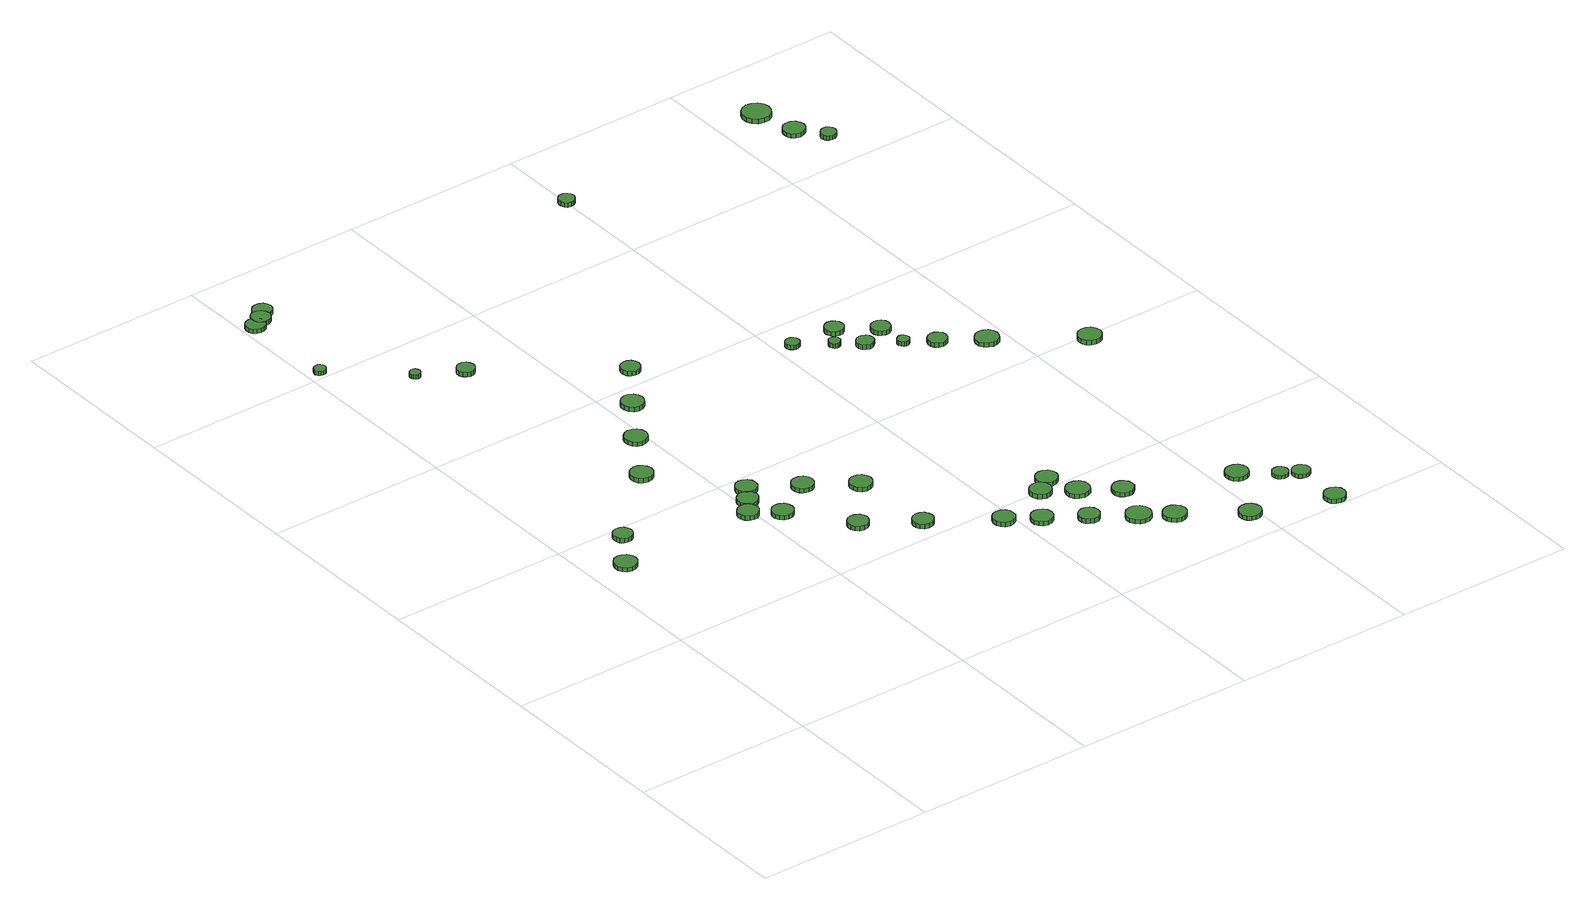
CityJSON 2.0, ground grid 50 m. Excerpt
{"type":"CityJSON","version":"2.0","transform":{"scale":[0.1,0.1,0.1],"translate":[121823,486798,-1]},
"CityObjects":{
"tree1":{"type":"SolitaryVegetationObject","attributes":{"function":"something"},"geometry":[{"type":"MultiSurface","lod":"1","boundaries":[[[0,1,2,3,4,5,6,7,8,9,10,11,12,13,14]],[[15,16,17,18,19,20,21,22,23,24,25,26,27,28,29]],[[0,29,28,1]],[[1,28,27,2]],[[2,27,26,3]],[[3,26,25,4]],[[4,25,24,5]],[[5,24,23,6]],[[6,23,22,7]],[[7,22,21,8]],[[8,21,20,9]],[[9,20,19,10]],[[10,19,18,11]],[[11,18,17,12]],[[12,17,16,13]],[[13,16,15,14]],[[14,15,29,0]]]}]},
"tree2":{"type":"SolitaryVegetationObject","attributes":{"function":"something"},"geometry":[{"type":"MultiSurface","lod":"1","boundaries":[[[30,31,32,33,34,35,36,37,38,39,40,41,42,43,44]],[[45,46,47,48,49,50,51,52,53,54,55,56,57,58,59]],[[30,59,58,31]],[[31,58,57,32]],[[32,57,56,33]],[[33,56,55,34]],[[34,55,54,35]],[[35,54,53,36]],[[36,53,52,37]],[[37,52,51,38]],[[38,51,50,39]],[[39,50,49,40]],[[40,49,48,41]],[[41,48,47,42]],[[42,47,46,43]],[[43,46,45,44]],[[44,45,59,30]]]}]},
"tree3":{"type":"SolitaryVegetationObject","attributes":{"function":"something"},"geometry":[{"type":"MultiSurface","lod":"1","boundaries":[[[60,61,62,63,64,65,66,67,68,69,70,71,72,73,74]],[[75,76,77,78,79,80,81,82,83,84,85,86,87,88,89]],[[60,89,88,61]],[[61,88,87,62]],[[62,87,86,63]],[[63,86,85,64]],[[64,85,84,65]],[[65,84,83,66]],[[66,83,82,67]],[[67,82,81,68]],[[68,81,80,69]],[[69,80,79,70]],[[70,79,78,71]],[[71,78,77,72]],[[72,77,76,73]],[[73,76,75,74]],[[74,75,89,60]]]}]},
"tree4":{"type":"SolitaryVegetationObject","attributes":{"function":"something"},"geometry":[{"type":"MultiSurface","lod":"1","boundaries":[[[90,91,92,93,94,95,96,97,98,99,100,101,102,103,104]],[[105,106,107,108,109,110,111,112,113,114,115,116,117,118,119]],[[90,119,118,91]],[[91,118,117,92]],[[92,117,116,93]],[[93,116,115,94]],[[94,115,114,95]],[[95,114,113,96]],[[96,113,112,97]],[[97,112,111,98]],[[98,111,110,99]],[[99,110,109,100]],[[100,109,108,101]],[[101,108,107,102]],[[102,107,106,103]],[[103,106,105,104]],[[104,105,119,90]]]}]},
"tree5":{"type":"SolitaryVegetationObject","attributes":{"function":"something"},"geometry":[{"type":"MultiSurface","lod":"1","boundaries":[[[120,121,122,123,124,125,126,127,128,129,130,131,132,133,134]],[[135,136,137,138,139,140,141,142,143,144,145,146,147,148,149]],[[120,149,148,121]],[[121,148,147,122]],[[122,147,146,123]],[[123,146,145,124]],[[124,145,144,125]],[[125,144,143,126]],[[126,143,142,127]],[[127,142,141,128]],[[128,141,140,129]],[[129,140,139,130]],[[130,139,138,131]],[[131,138,137,132]],[[132,137,136,133]],[[133,136,135,134]],[[134,135,149,120]]]}]},
"tree6":{"type":"SolitaryVegetationObject","attributes":{"function":"something"},"geometry":[{"type":"MultiSurface","lod":"1","boundaries":[[[150,151,152,153,154,155,156,157,158,159,160,161,162,163,164]],[[165,166,167,168,169,170,171,172,173,174,175,176,177,178,179]],[[150,179,178,151]],[[151,178,177,152]],[[152,177,176,153]],[[153,176,175,154]],[[154,175,174,155]],[[155,174,173,156]],[[156,173,172,157]],[[157,172,171,158]],[[158,171,170,159]],[[159,170,169,160]],[[160,169,168,161]],[[161,168,167,162]],[[162,167,166,163]],[[163,166,165,164]],[[164,165,179,150]]]}]},
"tree7":{"type":"SolitaryVegetationObject","attributes":{"function":"something"},"geometry":[{"type":"MultiSurface","lod":"1","boundaries":[[[180,181,182,183,184,185,186,187,188,189,190,191,192,193,194]],[[195,196,197,198,199,200,201,202,203,204,205,206,207,208,209]],[[180,209,208,181]],[[181,208,207,182]],[[182,207,206,183]],[[183,206,205,184]],[[184,205,204,185]],[[185,204,203,186]],[[186,203,202,187]],[[187,202,201,188]],[[188,201,200,189]],[[189,200,199,190]],[[190,199,198,191]],[[191,198,197,192]],[[192,197,196,193]],[[193,196,195,194]],[[194,195,209,180]]]}]},
"tree8":{"type":"SolitaryVegetationObject","attributes":{"function":"something"},"geometry":[{"type":"MultiSurface","lod":"1","boundaries":[[[210,211,212,213,214,215,216,217,218,219,220,221,222,223,224]],[[225,226,227,228,229,230,231,232,233,234,235,236,237,238,239]],[[210,239,238,211]],[[211,238,237,212]],[[212,237,236,213]],[[213,236,235,214]],[[214,235,234,215]],[[215,234,233,216]],[[216,233,232,217]],[[217,232,231,218]],[[218,231,230,219]],[[219,230,229,220]],[[220,229,228,221]],[[221,228,227,222]],[[222,227,226,223]],[[223,226,225,224]],[[224,225,239,210]]]}]},
"tree9":{"type":"SolitaryVegetationObject","attributes":{"function":"something"},"geometry":[{"type":"MultiSurface","lod":"1","boundaries":[[[240,241,242,243,244,245,246,247,248,249,250,251,252,253,254]],[[255,256,257,258,259,260,261,262,263,264,265,266,267,268,269]],[[240,269,268,241]],[[241,268,267,242]],[[242,267,266,243]],[[243,266,265,244]],[[244,265,264,245]],[[245,264,263,246]],[[246,263,262,247]],[[247,262,261,248]],[[248,261,260,249]],[[249,260,259,250]],[[250,259,258,251]],[[251,258,257,252]],[[252,257,256,253]],[[253,256,255,254]],[[254,255,269,240]]]}]},
"tree10":{"type":"SolitaryVegetationObject","attributes":{"function":"something"},"geometry":[{"type":"MultiSurface","lod":"1","boundaries":[[[270,271,272,273,274,275,276,277,278,279,280,281,282,283,284]],[[285,286,287,288,289,290,291,292,293,294,295,296,297,298,299]],[[270,299,298,271]],[[271,298,297,272]],[[272,297,296,273]],[[273,296,295,274]],[[274,295,294,275]],[[275,294,293,276]],[[276,293,292,277]],[[277,292,291,278]],[[278,291,290,279]],[[279,290,289,280]],[[280,289,288,281]],[[281,288,287,282]],[[282,287,286,283]],[[283,286,285,284]],[[284,285,299,270]]]}]},
"tree11":{"type":"SolitaryVegetationObject","attributes":{"function":"something"},"geometry":[{"type":"MultiSurface","lod":"1","boundaries":[[[300,301,302,303,304,305,306,307,308,309,310,311,312,313,314]],[[315,316,317,318,319,320,321,322,323,324,325,326,327,328,329]],[[300,329,328,301]],[[301,328,327,302]],[[302,327,326,303]],[[303,326,325,304]],[[304,325,324,305]],[[305,324,323,306]],[[306,323,322,307]],[[307,322,321,308]],[[308,321,320,309]],[[309,320,319,310]],[[310,319,318,311]],[[311,318,317,312]],[[312,317,316,313]],[[313,316,315,314]],[[314,315,329,300]]]}]},
"tree12":{"type":"SolitaryVegetationObject","attributes":{"function":"something"},"geometry":[{"type":"MultiSurface","lod":"1","boundaries":[[[330,331,332,333,334,335,336,337,338,339,340,341,342,343,344]],[[345,346,347,348,349,350,351,352,353,354,355,356,357,358,359]],[[330,359,358,331]],[[331,358,357,332]],[[332,357,356,333]],[[333,356,355,334]],[[334,355,354,335]],[[335,354,353,336]],[[336,353,352,337]],[[337,352,351,338]],[[338,351,350,339]],[[339,350,349,340]],[[340,349,348,341]],[[341,348,347,342]],[[342,347,346,343]],[[343,346,345,344]],[[344,345,359,330]]]}]},
"tree13":{"type":"SolitaryVegetationObject","attributes":{"function":"something"},"geometry":[{"type":"MultiSurface","lod":"1","boundaries":[[[360,361,362,363,364,365,366,367,368,369,370,371,372,373,374]],[[375,376,377,378,379,380,381,382,383,384,385,386,387,388,389]],[[360,389,388,361]],[[361,388,387,362]],[[362,387,386,363]],[[363,386,385,364]],[[364,385,384,365]],[[365,384,383,366]],[[366,383,382,367]],[[367,382,381,368]],[[368,381,380,369]],[[369,380,379,370]],[[370,379,378,371]],[[371,378,377,372]],[[372,377,376,373]],[[373,376,375,374]],[[374,375,389,360]]]}]},
"tree14":{"type":"SolitaryVegetationObject","attributes":{"function":"something"},"geometry":[{"type":"MultiSurface","lod":"1","boundaries":[[[390,391,392,393,394,395,396,397,398,399,400,401,402,403,404]],[[405,406,407,408,409,410,411,412,413,414,415,416,417,418,419]],[[390,419,418,391]],[[391,418,417,392]],[[392,417,416,393]],[[393,416,415,394]],[[394,415,414,395]],[[395,414,413,396]],[[396,413,412,397]],[[397,412,411,398]],[[398,411,410,399]],[[399,410,409,400]],[[400,409,408,401]],[[401,408,407,402]],[[402,407,406,403]],[[403,406,405,404]],[[404,405,419,390]]]}]},
"tree15":{"type":"SolitaryVegetationObject","attributes":{"function":"something"},"geometry":[{"type":"MultiSurface","lod":"1","boundaries":[[[420,421,422,423,424,425,426,427,428,429,430,431,432,433,434]],[[435,436,437,438,439,440,441,442,443,444,445,446,447,448,449]],[[420,449,448,421]],[[421,448,447,422]],[[422,447,446,423]],[[423,446,445,424]],[[424,445,444,425]],[[425,444,443,426]],[[426,443,442,427]],[[427,442,441,428]],[[428,441,440,429]],[[429,440,439,430]],[[430,439,438,431]],[[431,438,437,432]],[[432,437,436,433]],[[433,436,435,434]],[[434,435,449,420]]]}]},
"tree16":{"type":"SolitaryVegetationObject","attributes":{"function":"something"},"geometry":[{"type":"MultiSurface","lod":"1","boundaries":[[[450,451,452,453,454,455,456,457,458,459,460,461,462,463,464]],[[465,466,467,468,469,470,471,472,473,474,475,476,477,478,479]],[[450,479,478,451]],[[451,478,477,452]],[[452,477,476,453]],[[453,476,475,454]],[[454,475,474,455]],[[455,474,473,456]],[[456,473,472,457]],[[457,472,471,458]],[[458,471,470,459]],[[459,470,469,460]],[[460,469,468,461]],[[461,468,467,462]],[[462,467,466,463]],[[463,466,465,464]],[[464,465,479,450]]]}]},
"tree17":{"type":"SolitaryVegetationObject","attributes":{"function":"something"},"geometry":[{"type":"MultiSurface","lod":"1","boundaries":[[[480,481,482,483,484,485,486,487,488,489,490,491,492,493,494]],[[495,496,497,498,499,500,501,502,503,504,505,506,507,508,509]],[[480,509,508,481]],[[481,508,507,482]],[[482,507,506,483]],[[483,506,505,484]],[[484,505,504,485]],[[485,504,503,486]],[[486,503,502,487]],[[487,502,501,488]],[[488,501,500,489]],[[489,500,499,490]],[[490,499,498,491]],[[491,498,497,492]],[[492,497,496,493]],[[493,496,495,494]],[[494,495,509,480]]]}]},
"tree18":{"type":"SolitaryVegetationObject","attributes":{"function":"something"},"geometry":[{"type":"MultiSurface","lod":"1","boundaries":[[[510,511,512,513,514,515,516,517,518,519,520,521,522,523,524]],[[525,526,527,528,529,530,531,532,533,534,535,536,537,538,539]],[[510,539,538,511]],[[511,538,537,512]],[[512,537,536,513]],[[513,536,535,514]],[[514,535,534,515]],[[515,534,533,516]],[[516,533,532,517]],[[517,532,531,518]],[[518,531,530,519]],[[519,530,529,520]],[[520,529,528,521]],[[521,528,527,522]],[[522,527,526,523]],[[523,526,525,524]],[[524,525,539,510]]]}]},
"tree19":{"type":"SolitaryVegetationObject","attributes":{"function":"something"},"geometry":[{"type":"MultiSurface","lod":"1","boundaries":[[[540,541,542,543,544,545,546,547,548,549,550,551,552,553,554]],[[555,556,557,558,559,560,561,562,563,564,565,566,567,568,569]],[[540,569,568,541]],[[541,568,567,542]],[[542,567,566,543]],[[543,566,565,544]],[[544,565,564,545]],[[545,564,563,546]],[[546,563,562,547]],[[547,562,561,548]],[[548,561,560,549]],[[549,560,559,550]],[[550,559,558,551]],[[551,558,557,552]],[[552,557,556,553]],[[553,556,555,554]],[[554,555,569,540]]]}]},
"tree20":{"type":"SolitaryVegetationObject","attributes":{"function":"something"},"geometry":[{"type":"MultiSurface","lod":"1","boundaries":[[[570,571,572,573,574,575,576,577,578,579,580,581,582,583,584]],[[585,586,587,588,589,590,591,592,593,594,595,596,597,598,599]],[[570,599,598,571]],[[571,598,597,572]],[[572,597,596,573]],[[573,596,595,574]],[[574,595,594,575]],[[575,594,593,576]],[[576,593,592,577]],[[577,592,591,578]],[[578,591,590,579]],[[579,590,589,580]],[[580,589,588,581]],[[581,588,587,582]],[[582,587,586,583]],[[583,586,585,584]],[[584,585,599,570]]]}]},
"tree21":{"type":"SolitaryVegetationObject","attributes":{"function":"something"},"geometry":[{"type":"MultiSurface","lod":"1","boundaries":[[[600,601,602,603,604,605,606,607,608,609,610,611,612,613,614]],[[615,616,617,618,619,620,621,622,623,624,625,626,627,628,629]],[[600,629,628,601]],[[601,628,627,602]],[[602,627,626,603]],[[603,626,625,604]],[[604,625,624,605]],[[605,624,623,606]],[[606,623,622,607]],[[607,622,621,608]],[[608,621,620,609]],[[609,620,619,610]],[[610,619,618,611]],[[611,618,617,612]],[[612,617,616,613]],[[613,616,615,614]],[[614,615,629,600]]]}]},
"tree22":{"type":"SolitaryVegetationObject","attributes":{"function":"something"},"geometry":[{"type":"MultiSurface","lod":"1","boundaries":[[[630,631,632,633,634,635,636,637,638,639,640,641,642,643,644]],[[645,646,647,648,649,650,651,652,653,654,655,656,657,658,659]],[[630,659,658,631]],[[631,658,657,632]],[[632,657,656,633]],[[633,656,655,634]],[[634,655,654,635]],[[635,654,653,636]],[[636,653,652,637]],[[637,652,651,638]],[[638,651,650,639]],[[639,650,649,640]],[[640,649,648,641]],[[641,648,647,642]],[[642,647,646,643]],[[643,646,645,644]],[[644,645,659,630]]]}]},
"tree23":{"type":"SolitaryVegetationObject","attributes":{"function":"something"},"geometry":[{"type":"MultiSurface","lod":"1","boundaries":[[[660,661,662,663,664,665,666,667,668,669,670,671,672,673,674]],[[675,676,677,678,679,680,681,682,683,684,685,686,687,688,689]],[[660,689,688,661]],[[661,688,687,662]],[[662,687,686,663]],[[663,686,685,664]],[[664,685,684,665]],[[665,684,683,666]],[[666,683,682,667]],[[667,682,681,668]],[[668,681,680,669]],[[669,680,679,670]],[[670,679,678,671]],[[671,678,677,672]],[[672,677,676,673]],[[673,676,675,674]],[[674,675,689,660]]]}]},
"tree24":{"type":"SolitaryVegetationObject","attributes":{"function":"something"},"geometry":[{"type":"MultiSurface","lod":"1","boundaries":[[[690,691,692,693,694,695,696,697,698,699,700,701,702,703,704]],[[705,706,707,708,709,710,711,712,713,714,715,716,717,718,719]],[[690,719,718,691]],[[691,718,717,692]],[[692,717,716,693]],[[693,716,715,694]],[[694,715,714,695]],[[695,714,713,696]],[[696,713,712,697]],[[697,712,711,698]],[[698,711,710,699]],[[699,710,709,700]],[[700,709,708,701]],[[701,708,707,702]],[[702,707,706,703]],[[703,706,705,704]],[[704,705,719,690]]]}]},
"tree25":{"type":"SolitaryVegetationObject","attributes":{"function":"something"},"geometry":[{"type":"MultiSurface","lod":"1","boundaries":[[[720,721,722,723,724,725,726,727,728,729,730,731,732,733,734]],[[735,736,737,738,739,740,741,742,743,744,745,746,747,748,749]],[[720,749,748,721]],[[721,748,747,722]],[[722,747,746,723]],[[723,746,745,724]],[[724,745,744,725]],[[725,744,743,726]],[[726,743,742,727]],[[727,742,741,728]],[[728,741,740,729]],[[729,740,739,730]],[[730,739,738,731]],[[731,738,737,732]],[[732,737,736,733]],[[733,736,735,734]],[[734,735,749,720]]]}]},
"tree26":{"type":"SolitaryVegetationObject","attributes":{"function":"something"},"geometry":[{"type":"MultiSurface","lod":"1","boundaries":[[[750,751,752,753,754,755,756,757,758,759,760,761,762,763,764]],[[765,766,767,768,769,770,771,772,773,774,775,776,777,778,779]],[[750,779,778,751]],[[751,778,777,752]],[[752,777,776,753]],[[753,776,775,754]],[[754,775,774,755]],[[755,774,773,756]],[[756,773,772,757]],[[757,772,771,758]],[[758,771,770,759]],[[759,770,769,760]],[[760,769,768,761]],[[761,768,767,762]],[[762,767,766,763]],[[763,766,765,764]],[[764,765,779,750]]]}]},
"tree27":{"type":"SolitaryVegetationObject","attributes":{"function":"something"},"geometry":[{"type":"MultiSurface","lod":"1","boundaries":[[[780,781,782,783,784,785,786,787,788,789,790,791,792,793,794]],[[795,796,797,798,799,800,801,802,803,804,805,806,807,808,809]],[[780,809,808,781]],[[781,808,807,782]],[[782,807,806,783]],[[783,806,805,784]],[[784,805,804,785]],[[785,804,803,786]],[[786,803,802,787]],[[787,802,801,788]],[[788,801,800,789]],[[789,800,799,790]],[[790,799,798,791]],[[791,798,797,792]],[[792,797,796,793]],[[793,796,795,794]],[[794,795,809,780]]]}]},
"tree28":{"type":"SolitaryVegetationObject","attributes":{"function":"something"},"geometry":[{"type":"MultiSurface","lod":"1","boundaries":[[[810,811,812,813,814,815,816,817,818,819,820,821,822,823,824]],[[825,826,827,828,829,830,831,832,833,834,835,836,837,838,839]],[[810,839,838,811]],[[811,838,837,812]],[[812,837,836,813]],[[813,836,835,814]],[[814,835,834,815]],[[815,834,833,816]],[[816,833,832,817]],[[817,832,831,818]],[[818,831,830,819]],[[819,830,829,820]],[[820,829,828,821]],[[821,828,827,822]],[[822,827,826,823]],[[823,826,825,824]],[[824,825,839,810]]]}]},
"tree29":{"type":"SolitaryVegetationObject","attributes":{"function":"something"},"geometry":[{"type":"MultiSurface","lod":"1","boundaries":[[[840,841,842,843,844,845,846,847,848,849,850,851,852,853,854]],[[855,856,857,858,859,860,861,862,863,864,865,866,867,868,869]],[[840,869,868,841]],[[841,868,867,842]],[[842,867,866,843]],[[843,866,865,844]],[[844,865,864,845]],[[845,864,863,846]],[[846,863,862,847]],[[847,862,861,848]],[[848,861,860,849]],[[849,860,859,850]],[[850,859,858,851]],[[851,858,857,852]],[[852,857,856,853]],[[853,856,855,854]],[[854,855,869,840]]]}]},
"tree30":{"type":"SolitaryVegetationObject","attributes":{"function":"something"},"geometry":[{"type":"MultiSurface","lod":"1","boundaries":[[[870,871,872,873,874,875,876,877,878,879,880,881,882,883,884]],[[885,886,887,888,889,890,891,892,893,894,895,896,897,898,899]],[[870,899,898,871]],[[871,898,897,872]],[[872,897,896,873]],[[873,896,895,874]],[[874,895,894,875]],[[875,894,893,876]],[[876,893,892,877]],[[877,892,891,878]],[[878,891,890,879]],[[879,890,889,880]],[[880,889,888,881]],[[881,888,887,882]],[[882,887,886,883]],[[883,886,885,884]],[[884,885,899,870]]]}]},
"tree31":{"type":"SolitaryVegetationObject","attributes":{"function":"something"},"geometry":[{"type":"MultiSurface","lod":"1","boundaries":[[[900,901,902,903,904,905,906,907,908,909,910,911,912,913,914]],[[915,916,917,918,919,920,921,922,923,924,925,926,927,928,929]],[[900,929,928,901]],[[901,928,927,902]],[[902,927,926,903]],[[903,926,925,904]],[[904,925,924,905]],[[905,924,923,906]],[[906,923,922,907]],[[907,922,921,908]],[[908,921,920,909]],[[909,920,919,910]],[[910,919,918,911]],[[911,918,917,912]],[[912,917,916,913]],[[913,916,915,914]],[[914,915,929,900]]]}]},
"tree32":{"type":"SolitaryVegetationObject","attributes":{"function":"something"},"geometry":[{"type":"MultiSurface","lod":"1","boundaries":[[[930,931,932,933,934,935,936,937,938,939,940,941,942,943,944]],[[945,946,947,948,949,950,951,952,953,954,955,956,957,958,959]],[[930,959,958,931]],[[931,958,957,932]],[[932,957,956,933]],[[933,956,955,934]],[[934,955,954,935]],[[935,954,953,936]],[[936,953,952,937]],[[937,952,951,938]],[[938,951,950,939]],[[939,950,949,940]],[[940,949,948,941]],[[941,948,947,942]],[[942,947,946,943]],[[943,946,945,944]],[[944,945,959,930]]]}]},
"tree33":{"type":"SolitaryVegetationObject","attributes":{"function":"something"},"geometry":[{"type":"MultiSurface","lod":"1","boundaries":[[[960,961,962,963,964,965,966,967,968,969,970,971,972,973,974]],[[975,976,977,978,979,980,981,982,983,984,985,986,987,988,989]],[[960,989,988,961]],[[961,988,987,962]],[[962,987,986,963]],[[963,986,985,964]],[[964,985,984,965]],[[965,984,983,966]],[[966,983,982,967]],[[967,982,981,968]],[[968,981,980,969]],[[969,980,979,970]],[[970,979,978,971]],[[971,978,977,972]],[[972,977,976,973]],[[973,976,975,974]],[[974,975,989,960]]]}]},
"tree34":{"type":"SolitaryVegetationObject","attributes":{"function":"something"},"geometry":[{"type":"MultiSurface","lod":"1","boundaries":[[[990,991,992,993,994,995,996,997,998,999,1000,1001,1002,1003,1004]],[[1005,1006,1007,1008,1009,1010,1011,1012,1013,1014,1015,1016,1017,1018,1019]],[[990,1019,1018,991]],[[991,1018,1017,992]],[[992,1017,1016,993]],[[993,1016,1015,994]],[[994,1015,1014,995]],[[995,1014,1013,996]],[[996,1013,1012,997]],[[997,1012,1011,998]],[[998,1011,1010,999]],[[999,1010,1009,1000]],[[1000,1009,1008,1001]],[[1001,1008,1007,1002]],[[1002,1007,1006,1003]],[[1003,1006,1005,1004]],[[1004,1005,1019,990]]]}]},
"tree35":{"type":"SolitaryVegetationObject","attributes":{"function":"something"},"geometry":[{"type":"MultiSurface","lod":"1","boundaries":[[[1020,1021,1022,1023,1024,1025,1026,1027,1028,1029,1030,1031,1032,1033,1034]],[[1035,1036,1037,1038,1039,1040,1041,1042,1043,1044,1045,1046,1047,1048,1049]],[[1020,1049,1048,1021]],[[1021,1048,1047,1022]],[[1022,1047,1046,1023]],[[1023,1046,1045,1024]],[[1024,1045,1044,1025]],[[1025,1044,1043,1026]],[[1026,1043,1042,1027]],[[1027,1042,1041,1028]],[[1028,1041,1040,1029]],[[1029,1040,1039,1030]],[[1030,1039,1038,1031]],[[1031,1038,1037,1032]],[[1032,1037,1036,1033]],[[1033,1036,1035,1034]],[[1034,1035,1049,1020]]]}]},
"tree36":{"type":"SolitaryVegetationObject","attributes":{"function":"something"},"geometry":[{"type":"MultiSurface","lod":"1","boundaries":[[[1050,1051,1052,1053,1054,1055,1056,1057,1058,1059,1060,1061,1062,1063,1064]],[[1065,1066,1067,1068,1069,1070,1071,1072,1073,1074,1075,1076,1077,1078,1079]],[[1050,1079,1078,1051]],[[1051,1078,1077,1052]],[[1052,1077,1076,1053]],[[1053,1076,1075,1054]],[[1054,1075,1074,1055]],[[1055,1074,1073,1056]],[[1056,1073,1072,1057]],[[1057,1072,1071,1058]],[[1058,1071,1070,1059]],[[1059,1070,1069,1060]],[[1060,1069,1068,1061]],[[1061,1068,1067,1062]],[[1062,1067,1066,1063]],[[1063,1066,1065,1064]],[[1064,1065,1079,1050]]]}]},
"tree37":{"type":"SolitaryVegetationObject","attributes":{"function":"something"},"geometry":[{"type":"MultiSurface","lod":"1","boundaries":[[[1080,1081,1082,1083,1084,1085,1086,1087,1088,1089,1090,1091,1092,1093,1094]],[[1095,1096,1097,1098,1099,1100,1101,1102,1103,1104,1105,1106,1107,1108,1109]],[[1080,1109,1108,1081]],[[1081,1108,1107,1082]],[[1082,1107,1106,1083]],[[1083,1106,1105,1084]],[[1084,1105,1104,1085]],[[1085,1104,1103,1086]],[[1086,1103,1102,1087]],[[1087,1102,1101,1088]],[[1088,1101,1100,1089]],[[1089,1100,1099,1090]],[[1090,1099,1098,1091]],[[1091,1098,1097,1092]],[[1092,1097,1096,1093]],[[1093,1096,1095,1094]],[[1094,1095,1109,1080]]]}]},
"tree38":{"type":"SolitaryVegetationObject","attributes":{"function":"something"},"geometry":[{"type":"MultiSurface","lod":"1","boundaries":[[[1110,1111,1112,1113,1114,1115,1116,1117,1118,1119,1120,1121,1122,1123,1124]],[[1125,1126,1127,1128,1129,1130,1131,1132,1133,1134,1135,1136,1137,1138,1139]],[[1110,1139,1138,1111]],[[1111,1138,1137,1112]],[[1112,1137,1136,1113]],[[1113,1136,1135,1114]],[[1114,1135,1134,1115]],[[1115,1134,1133,1116]],[[1116,1133,1132,1117]],[[1117,1132,1131,1118]],[[1118,1131,1130,1119]],[[1119,1130,1129,1120]],[[1120,1129,1128,1121]],[[1121,1128,1127,1122]],[[1122,1127,1126,1123]],[[1123,1126,1125,1124]],[[1124,1125,1139,1110]]]}]},
"tree39":{"type":"SolitaryVegetationObject","attributes":{"function":"something"},"geometry":[{"type":"MultiSurface","lod":"1","boundaries":[[[1140,1141,1142,1143,1144,1145,1146,1147,1148,1149,1150,1151,1152,1153,1154]],[[1155,1156,1157,1158,1159,1160,1161,1162,1163,1164,1165,1166,1167,1168,1169]],[[1140,1169,1168,1141]],[[1141,1168,1167,1142]],[[1142,1167,1166,1143]],[[1143,1166,1165,1144]],[[1144,1165,1164,1145]],[[1145,1164,1163,1146]],[[1146,1163,1162,1147]],[[1147,1162,1161,1148]],[[1148,1161,1160,1149]],[[1149,1160,1159,1150]],[[1150,1159,1158,1151]],[[1151,1158,1157,1152]],[[1152,1157,1156,1153]],[[1153,1156,1155,1154]],[[1154,1155,1169,1140]]]}]},
"tree40":{"type":"SolitaryVegetationObject","attributes":{"function":"something"},"geometry":[{"type":"MultiSurface","lod":"1","boundaries":[[[1170,1171,1172,1173,1174,1175,1176,1177,1178,1179,1180,1181,1182,1183,1184]],[[1185,1186,1187,1188,1189,1190,1191,1192,1193,1194,1195,1196,1197,1198,1199]],[[1170,1199,1198,1171]],[[1171,1198,1197,1172]],[[1172,1197,1196,1173]],[[1173,1196,1195,1174]],[[1174,1195,1194,1175]],[[1175,1194,1193,1176]],[[1176,1193,1192,1177]],[[1177,1192,1191,1178]],[[1178,1191,1190,1179]],[[1179,1190,1189,1180]],[[1180,1189,1188,1181]],[[1181,1188,1187,1182]],[[1182,1187,1186,1183]],[[1183,1186,1185,1184]],[[1184,1185,1199,1170]]]}]},
"tree41":{"type":"SolitaryVegetationObject","attributes":{"function":"something"},"geometry":[{"type":"MultiSurface","lod":"1","boundaries":[[[1200,1201,1202,1203,1204,1205,1206,1207,1208,1209,1210,1211,1212,1213,1214]],[[1215,1216,1217,1218,1219,1220,1221,1222,1223,1224,1225,1226,1227,1228,1229]],[[1200,1229,1228,1201]],[[1201,1228,1227,1202]],[[1202,1227,1226,1203]],[[1203,1226,1225,1204]],[[1204,1225,1224,1205]],[[1205,1224,1223,1206]],[[1206,1223,1222,1207]],[[1207,1222,1221,1208]],[[1208,1221,1220,1209]],[[1209,1220,1219,1210]],[[1210,1219,1218,1211]],[[1211,1218,1217,1212]],[[1212,1217,1216,1213]],[[1213,1216,1215,1214]],[[1214,1215,1229,1200]]]}]},
"tree42":{"type":"SolitaryVegetationObject","attributes":{"function":"something"},"geometry":[{"type":"MultiSurface","lod":"1","boundaries":[[[1230,1231,1232,1233,1234,1235,1236,1237,1238,1239,1240,1241,1242,1243,1244]],[[1245,1246,1247,1248,1249,1250,1251,1252,1253,1254,1255,1256,1257,1258,1259]],[[1230,1259,1258,1231]],[[1231,1258,1257,1232]],[[1232,1257,1256,1233]],[[1233,1256,1255,1234]],[[1234,1255,1254,1235]],[[1235,1254,1253,1236]],[[1236,1253,1252,1237]],[[1237,1252,1251,1238]],[[1238,1251,1250,1239]],[[1239,1250,1249,1240]],[[1240,1249,1248,1241]],[[1241,1248,1247,1242]],[[1242,1247,1246,1243]],[[1243,1246,1245,1244]],[[1244,1245,1259,1230]]]}]},
"tree43":{"type":"SolitaryVegetationObject","attributes":{"function":"something"},"geometry":[{"type":"MultiSurface","lod":"1","boundaries":[[[1260,1261,1262,1263,1264,1265,1266,1267,1268,1269,1270,1271,1272,1273,1274]],[[1275,1276,1277,1278,1279,1280,1281,1282,1283,1284,1285,1286,1287,1288,1289]],[[1260,1289,1288,1261]],[[1261,1288,1287,1262]],[[1262,1287,1286,1263]],[[1263,1286,1285,1264]],[[1264,1285,1284,1265]],[[1265,1284,1283,1266]],[[1266,1283,1282,1267]],[[1267,1282,1281,1268]],[[1268,1281,1280,1269]],[[1269,1280,1279,1270]],[[1270,1279,1278,1271]],[[1271,1278,1277,1272]],[[1272,1277,1276,1273]],[[1273,1276,1275,1274]],[[1274,1275,1289,1260]]]}]},
"tree44":{"type":"SolitaryVegetationObject","attributes":{"function":"something"},"geometry":[{"type":"MultiSurface","lod":"1","boundaries":[[[1290,1291,1292,1293,1294,1295,1296,1297,1298,1299,1300,1301,1302,1303,1304]],[[1305,1306,1307,1308,1309,1310,1311,1312,1313,1314,1315,1316,1317,1318,1319]],[[1290,1319,1318,1291]],[[1291,1318,1317,1292]],[[1292,1317,1316,1293]],[[1293,1316,1315,1294]],[[1294,1315,1314,1295]],[[1295,1314,1313,1296]],[[1296,1313,1312,1297]],[[1297,1312,1311,1298]],[[1298,1311,1310,1299]],[[1299,1310,1309,1300]],[[1300,1309,1308,1301]],[[1301,1308,1307,1302]],[[1302,1307,1306,1303]],[[1303,1306,1305,1304]],[[1304,1305,1319,1290]]]}]},
"tree45":{"type":"SolitaryVegetationObject","attributes":{"function":"something"},"geometry":[{"type":"MultiSurface","lod":"1","boundaries":[[[1320,1321,1322,1323,1324,1325,1326,1327,1328,1329,1330,1331,1332,1333,1334]],[[1335,1336,1337,1338,1339,1340,1341,1342,1343,1344,1345,1346,1347,1348,1349]],[[1320,1349,1348,1321]],[[1321,1348,1347,1322]],[[1322,1347,1346,1323]],[[1323,1346,1345,1324]],[[1324,1345,1344,1325]],[[1325,1344,1343,1326]],[[1326,1343,1342,1327]],[[1327,1342,1341,1328]],[[1328,1341,1340,1329]],[[1329,1340,1339,1330]],[[1330,1339,1338,1331]],[[1331,1338,1337,1332]],[[1332,1337,1336,1333]],[[1333,1336,1335,1334]],[[1334,1335,1349,1320]]]}]},
"tree46":{"type":"SolitaryVegetationObject","attributes":{"function":"something"},"geometry":[{"type":"MultiSurface","lod":"1","boundaries":[[[1350,1351,1352,1353,1354,1355,1356,1357,1358,1359,1360,1361,1362,1363,1364]],[[1365,1366,1367,1368,1369,1370,1371,1372,1373,1374,1375,1376,1377,1378,1379]],[[1350,1379,1378,1351]],[[1351,1378,1377,1352]],[[1352,1377,1376,1353]],[[1353,1376,1375,1354]],[[1354,1375,1374,1355]],[[1355,1374,1373,1356]],[[1356,1373,1372,1357]],[[1357,1372,1371,1358]],[[1358,1371,1370,1359]],[[1359,1370,1369,1360]],[[1360,1369,1368,1361]],[[1361,1368,1367,1362]],[[1362,1367,1366,1363]],[[1363,1366,1365,1364]],[[1364,1365,1379,1350]]]}]},
"tree47":{"type":"SolitaryVegetationObject","attributes":{"function":"something"},"geometry":[{"type":"MultiSurface","lod":"1","boundaries":[[[1380,1381,1382,1383,1384,1385,1386,1387,1388,1389,1390,1391,1392,1393,1394]],[[1395,1396,1397,1398,1399,1400,1401,1402,1403,1404,1405,1406,1407,1408,1409]],[[1380,1409,1408,1381]],[[1381,1408,1407,1382]],[[1382,1407,1406,1383]],[[1383,1406,1405,1384]],[[1384,1405,1404,1385]],[[1385,1404,1403,1386]],[[1386,1403,1402,1387]],[[1387,1402,1401,1388]],[[1388,1401,1400,1389]],[[1389,1400,1399,1390]],[[1390,1399,1398,1391]],[[1391,1398,1397,1392]],[[1392,1397,1396,1393]],[[1393,1396,1395,1394]],[[1394,1395,1409,1380]]]}]}
},
"vertices":[
[132,855,20],[129,867,20],[122,878,20],[110,884,20],[98,886,20],[85,882,20],[76,873,20],[71,861,20],[71,848,20],[76,837,20],[85,828,20],[98,824,20],[110,825,20],[122,832,20],[129,842,20],[129,842,8],[122,832,8],[110,825,8],[98,824,8],[85,828,8],[76,837,8],[71,848,8],[71,861,8],[76,873,8],[85,882,8],[98,886,8],[110,884,8],[122,878,8],[129,867,8],[132,855,8],
[201,962,20],[198,973,20],[192,982,20],[183,987,20],[172,988,20],[161,985,20],[153,978,20],[149,968,20],[149,957,20],[153,947,20],[161,939,20],[172,936,20],[183,937,20],[192,943,20],[198,951,20],[198,951,7],[192,943,7],[183,937,7],[172,936,7],[161,939,7],[153,947,7],[149,957,7],[149,968,7],[153,978,7],[161,985,7],[172,988,7],[183,987,7],[192,982,7],[198,973,7],[201,962,7],
[51,2018,24],[49,2025,24],[45,2030,24],[40,2034,24],[33,2034,24],[26,2032,24],[21,2028,24],[18,2021,24],[18,2015,24],[21,2008,24],[26,2004,24],[33,2002,24],[40,2002,24],[45,2006,24],[49,2011,24],[49,2011,12],[45,2006,12],[40,2002,12],[33,2002,12],[26,2004,12],[21,2008,12],[18,2015,12],[18,2021,12],[21,2028,12],[26,2032,12],[33,2034,12],[40,2034,12],[45,2030,12],[49,2025,12],[51,2018,12],
[56,2275,26],[54,2286,26],[47,2295,26],[38,2300,26],[27,2301,26],[16,2298,26],[8,2291,26],[3,2281,26],[3,2269,26],[8,2259,26],[16,2252,26],[27,2249,26],[38,2250,26],[47,2255,26],[54,2264,26],[54,2264,14],[47,2255,14],[38,2250,14],[27,2249,14],[16,2252,14],[8,2259,14],[3,2269,14],[3,2281,14],[8,2291,14],[16,2298,14],[27,2301,14],[38,2300,14],[47,2295,14],[54,2286,14],[56,2275,14],
[411,1154,22],[408,1167,22],[401,1177,22],[390,1184,22],[377,1185,22],[365,1181,22],[355,1173,22],[350,1161,22],[350,1148,22],[355,1136,22],[365,1128,22],[377,1124,22],[390,1125,22],[401,1131,22],[408,1142,22],[408,1142,9],[401,1131,9],[390,1125,9],[377,1124,9],[365,1128,9],[355,1136,9],[350,1148,9],[350,1161,9],[355,1173,9],[365,1181,9],[377,1185,9],[390,1184,9],[401,1177,9],[408,1167,9],[411,1154,9],
[514,855,21],[511,867,21],[504,877,21],[494,883,21],[482,884,21],[471,880,21],[462,872,21],[457,861,21],[457,850,21],[462,839,21],[471,831,21],[482,827,21],[494,828,21],[504,834,21],[511,844,21],[511,844,8],[504,834,8],[494,828,8],[482,827,8],[471,831,8],[462,839,8],[457,850,8],[457,861,8],[462,872,8],[471,880,8],[482,884,8],[494,883,8],[504,877,8],[511,867,8],[514,855,8],
[209,1838,42],[207,1844,42],[204,1849,42],[199,1852,42],[192,1852,42],[187,1850,42],[182,1846,42],[180,1841,42],[180,1835,42],[182,1829,42],[187,1825,42],[192,1823,42],[199,1824,42],[204,1827,42],[207,1832,42],[207,1832,30],[204,1827,30],[199,1824,30],[192,1823,30],[187,1825,30],[182,1829,30],[180,1835,30],[180,1841,30],[182,1846,30],[187,1850,30],[192,1852,30],[199,1852,30],[204,1849,30],[207,1844,30],[209,1838,30],
[86,2294,27],[84,2304,27],[77,2313,27],[68,2319,27],[57,2320,27],[46,2317,27],[38,2309,27],[34,2299,27],[34,2288,27],[38,2278,27],[46,2271,27],[57,2267,27],[68,2269,27],[77,2274,27],[84,2283,27],[84,2283,14],[77,2274,14],[68,2269,14],[57,2267,14],[46,2271,14],[38,2278,14],[34,2288,14],[34,2299,14],[38,2309,14],[46,2317,14],[57,2320,14],[68,2319,14],[77,2313,14],[84,2304,14],[86,2294,14],
[111,2319,26],[108,2330,26],[102,2339,26],[92,2344,26],[81,2345,26],[71,2342,26],[63,2335,26],[58,2325,26],[58,2314,26],[63,2304,26],[71,2296,26],[81,2293,26],[92,2294,26],[102,2299,26],[108,2308,26],[108,2308,14],[102,2299,14],[92,2294,14],[81,2293,14],[71,2296,14],[63,2304,14],[58,2314,14],[58,2325,14],[63,2335,14],[71,2342,14],[81,2345,14],[92,2344,14],[102,2339,14],[108,2330,14],[111,2319,14],
[549,903,20],[546,915,20],[539,924,20],[529,930,20],[517,932,20],[506,928,20],[497,920,20],[492,909,20],[492,897,20],[497,886,20],[506,878,20],[517,875,20],[529,876,20],[539,882,20],[546,891,20],[546,891,7],[539,882,7],[529,876,7],[517,875,7],[506,878,7],[497,886,7],[492,897,7],[492,909,7],[497,920,7],[506,928,7],[517,932,7],[529,930,7],[539,924,7],[546,915,7],[549,903,7],
[585,806,20],[582,818,20],[575,828,20],[565,834,20],[552,835,20],[541,832,20],[532,823,20],[527,812,20],[527,800,20],[532,789,20],[541,781,20],[552,777,20],[565,778,20],[575,784,20],[582,794,20],[582,794,8],[575,784,8],[565,778,8],[552,777,8],[541,781,8],[532,789,8],[527,800,8],[527,812,8],[532,823,8],[541,832,8],[552,835,8],[565,834,8],[575,828,8],[582,818,8],[585,806,8],
[579,949,20],[577,960,20],[570,970,20],[559,976,20],[547,977,20],[536,974,20],[527,966,20],[522,955,20],[522,942,20],[527,931,20],[536,923,20],[547,920,20],[559,921,20],[570,927,20],[577,937,20],[577,937,7],[570,927,7],[559,921,7],[547,920,7],[536,923,7],[527,931,7],[522,942,7],[522,955,7],[527,966,7],[536,974,7],[547,977,7],[559,976,7],[570,970,7],[577,960,7],[579,949,7],
[339,1788,34],[337,1798,34],[331,1806,34],[322,1811,34],[312,1812,34],[303,1809,34],[295,1802,34],[291,1793,34],[291,1783,34],[295,1774,34],[303,1767,34],[312,1764,34],[322,1765,34],[331,1770,34],[337,1778,34],[337,1778,21],[331,1770,21],[322,1765,21],[312,1764,21],[303,1767,21],[295,1774,21],[291,1783,21],[291,1793,21],[295,1802,21],[303,1809,21],[312,1812,21],[322,1811,21],[331,1806,21],[337,1798,21],[339,1788,21],
[500,1294,24],[497,1307,24],[490,1317,24],[478,1323,24],[466,1325,24],[453,1321,24],[444,1312,24],[439,1300,24],[439,1288,24],[444,1276,24],[453,1267,24],[466,1263,24],[478,1265,24],[490,1271,24],[497,1281,24],[497,1281,12],[490,1271,12],[478,1265,12],[466,1263,12],[453,1267,12],[444,1276,12],[439,1288,12],[439,1300,12],[444,1312,12],[453,1321,12],[466,1325,12],[478,1323,12],[490,1317,12],[497,1307,12],[500,1294,12],
[704,654,19],[701,666,19],[694,675,19],[684,681,19],[672,682,19],[661,679,19],[652,671,19],[647,660,19],[647,648,19],[652,637,19],[661,629,19],[672,626,19],[684,627,19],[694,633,19],[701,642,19],[701,642,6],[694,633,6],[684,627,6],[672,626,6],[661,629,6],[652,637,6],[647,648,6],[647,660,6],[652,671,6],[661,679,6],[672,682,6],[684,681,6],[694,675,6],[701,666,6],[704,654,6],
[701,877,19],[698,889,19],[691,899,19],[680,905,19],[668,906,19],[656,902,19],[647,894,19],[642,883,19],[642,870,19],[647,859,19],[656,851,19],[668,847,19],[680,848,19],[691,854,19],[698,864,19],[698,864,7],[691,854,7],[680,848,7],[668,847,7],[656,851,7],[647,859,7],[642,870,7],[642,883,7],[647,894,7],[656,902,7],[668,906,7],[680,905,7],[691,899,7],[698,889,7],[701,877,7],
[836,562,20],[834,573,20],[827,583,20],[817,589,20],[805,590,20],[794,587,20],[785,579,20],[780,568,20],[780,556,20],[785,545,20],[794,537,20],[805,533,20],[817,535,20],[827,541,20],[834,550,20],[834,550,7],[827,541,7],[817,535,7],[805,533,7],[794,537,7],[785,545,7],[780,556,7],[780,568,7],[785,579,7],[794,587,7],[805,590,7],[817,589,7],[827,583,7],[834,573,7],[836,562,7],
[585,1419,30],[582,1432,30],[575,1442,30],[564,1449,30],[551,1450,30],[539,1446,30],[529,1437,30],[524,1426,30],[524,1413,30],[529,1401,30],[539,1392,30],[551,1388,30],[564,1390,30],[575,1396,30],[582,1407,30],[582,1407,17],[575,1396,17],[564,1390,17],[551,1388,17],[539,1392,17],[529,1401,17],[524,1413,17],[524,1426,17],[529,1437,17],[539,1446,17],[551,1450,17],[564,1449,17],[575,1442,17],[582,1432,17],[585,1419,17],
[821,793,19],[818,806,19],[811,816,19],[800,822,19],[787,824,19],[775,820,19],[766,811,19],[761,800,19],[761,787,19],[766,776,19],[775,767,19],[787,763,19],[800,765,19],[811,771,19],[818,781,19],[818,781,7],[811,771,7],[800,765,7],[787,763,7],[775,767,7],[766,776,7],[761,787,7],[761,800,7],[766,811,7],[775,820,7],[787,824,7],[800,822,7],[811,816,7],[818,806,7],[821,793,7],
[668,1542,36],[665,1553,36],[659,1562,36],[650,1567,36],[639,1568,36],[628,1565,36],[620,1558,36],[616,1548,36],[616,1537,36],[620,1527,36],[628,1519,36],[639,1516,36],[650,1517,36],[659,1523,36],[665,1531,36],[665,1531,23],[659,1523,23],[650,1517,23],[639,1516,23],[628,1519,23],[620,1527,23],[616,1537,23],[616,1548,23],[620,1558,23],[628,1565,23],[639,1568,23],[650,1567,23],[659,1562,23],[665,1553,23],[668,1542,23],
[1003,448,20],[1001,460,20],[994,470,20],[983,476,20],[971,478,20],[959,474,20],[950,466,20],[945,454,20],[945,442,20],[950,431,20],[959,423,20],[971,419,20],[983,420,20],[994,426,20],[1001,436,20],[1001,436,7],[994,426,7],[983,420,7],[971,419,7],[959,423,7],[950,431,7],[945,442,7],[945,454,7],[950,466,7],[959,474,7],[971,478,7],[983,476,7],[994,470,7],[1001,460,7],[1003,448,7],
[1082,394,19],[1079,407,19],[1072,417,19],[1061,423,19],[1049,424,19],[1037,420,19],[1028,412,19],[1023,401,19],[1023,388,19],[1028,377,19],[1037,369,19],[1049,365,19],[1061,366,19],[1072,372,19],[1079,382,19],[1079,382,7],[1072,372,7],[1061,366,7],[1049,365,7],[1037,369,7],[1028,377,7],[1023,388,7],[1023,401,7],[1028,412,7],[1037,420,7],[1049,424,7],[1061,423,7],[1072,417,7],[1079,407,7],[1082,394,7],
[1179,330,20],[1176,342,20],[1169,352,20],[1159,357,20],[1147,359,20],[1136,355,20],[1127,347,20],[1122,336,20],[1122,324,20],[1127,314,20],[1136,306,20],[1147,302,20],[1159,303,20],[1169,309,20],[1176,319,20],[1176,319,7],[1169,309,7],[1159,303,7],[1147,302,7],[1136,306,7],[1127,314,7],[1122,324,7],[1122,336,7],[1127,347,7],[1136,355,7],[1147,359,7],[1159,357,7],[1169,352,7],[1176,342,7],[1179,330,7],
[1153,494,20],[1150,506,20],[1143,516,20],[1133,522,20],[1120,523,20],[1109,520,20],[1100,511,20],[1095,500,20],[1095,488,20],[1100,477,20],[1109,469,20],[1120,465,20],[1133,466,20],[1143,472,20],[1150,482,20],[1150,482,7],[1143,472,7],[1133,466,7],[1120,465,7],[1109,469,7],[1100,477,7],[1095,488,7],[1095,500,7],[1100,511,7],[1109,520,7],[1120,523,7],[1133,522,7],[1143,516,7],[1150,506,7],[1153,494,7],
[1284,258,19],[1281,272,19],[1273,284,19],[1260,291,19],[1246,292,19],[1233,288,19],[1223,278,19],[1217,265,19],[1217,251,19],[1223,239,19],[1233,229,19],[1246,225,19],[1260,226,19],[1273,233,19],[1281,245,19],[1281,245,7],[1273,233,7],[1260,226,7],[1246,225,7],[1233,229,7],[1223,239,7],[1217,251,7],[1217,265,7],[1223,278,7],[1233,288,7],[1246,292,7],[1260,291,7],[1273,284,7],[1281,272,7],[1284,258,7],
[1200,530,19],[1197,542,19],[1190,552,19],[1179,559,19],[1167,560,19],[1155,556,19],[1146,548,19],[1141,537,19],[1141,524,19],[1146,513,19],[1155,505,19],[1167,501,19],[1179,502,19],[1190,509,19],[1197,518,19],[1197,518,7],[1190,509,7],[1179,502,7],[1167,501,7],[1155,505,7],[1146,513,7],[1141,524,7],[1141,537,7],[1146,548,7],[1155,556,7],[1167,560,7],[1179,559,7],[1190,552,7],[1197,542,7],[1200,530,7],
[1232,442,19],[1230,455,19],[1222,466,19],[1210,473,19],[1197,474,19],[1184,470,19],[1174,461,19],[1169,449,19],[1169,436,19],[1174,423,19],[1184,414,19],[1197,410,19],[1210,412,19],[1222,418,19],[1230,429,19],[1230,429,7],[1222,418,7],[1210,412,7],[1197,410,7],[1184,414,7],[1174,423,7],[1169,436,7],[1169,449,7],[1174,461,7],[1184,470,7],[1197,474,7],[1210,473,7],[1222,466,7],[1230,455,7],[1232,442,7],
[1357,208,19],[1354,221,19],[1346,231,19],[1335,238,19],[1322,239,19],[1309,235,19],[1300,226,19],[1294,214,19],[1294,201,19],[1300,189,19],[1309,180,19],[1322,176,19],[1335,178,19],[1346,184,19],[1354,195,19],[1354,195,7],[1346,184,7],[1335,178,7],[1322,176,7],[1309,180,7],[1300,189,7],[1294,201,7],[1294,214,7],[1300,226,7],[1309,235,7],[1322,239,7],[1335,238,7],[1346,231,7],[1354,221,7],[1357,208,7],
[1321,377,19],[1319,389,19],[1312,399,19],[1301,405,19],[1289,406,19],[1278,402,19],[1269,394,19],[1264,383,19],[1264,371,19],[1269,360,19],[1278,352,19],[1289,348,19],[1301,349,19],[1312,356,19],[1319,365,19],[1319,365,7],[1312,356,7],[1301,349,7],[1289,348,7],[1278,352,7],[1269,360,7],[1264,371,7],[1264,383,7],[1269,394,7],[1278,402,7],[1289,406,7],[1301,405,7],[1312,399,7],[1319,389,7],[1321,377,7],
[1051,1389,34],[1050,1397,34],[1045,1403,34],[1038,1407,34],[1030,1408,34],[1023,1406,34],[1017,1401,34],[1013,1393,34],[1013,1385,34],[1017,1378,34],[1023,1373,34],[1030,1370,34],[1038,1371,34],[1045,1375,34],[1050,1381,34],[1050,1381,21],[1045,1375,21],[1038,1371,21],[1030,1370,21],[1023,1373,21],[1017,1378,21],[1013,1385,21],[1013,1393,21],[1017,1401,21],[1023,1406,21],[1030,1408,21],[1038,1407,21],[1045,1403,21],[1050,1397,21],[1051,1389,21],
[1509,100,19],[1506,112,19],[1499,123,19],[1488,129,19],[1475,130,19],[1463,126,19],[1454,118,19],[1449,106,19],[1449,94,19],[1454,82,19],[1463,74,19],[1475,70,19],[1488,71,19],[1499,77,19],[1506,88,19],[1506,88,7],[1499,77,7],[1488,71,7],[1475,70,7],[1463,74,7],[1454,82,7],[1449,94,7],[1449,106,7],[1454,118,7],[1463,126,7],[1475,130,7],[1488,129,7],[1499,123,7],[1506,112,7],[1509,100,7],
[1135,1331,33],[1134,1337,33],[1130,1343,33],[1124,1346,33],[1117,1347,33],[1111,1345,33],[1106,1340,33],[1103,1334,33],[1103,1327,33],[1106,1321,33],[1111,1317,33],[1117,1315,33],[1124,1315,33],[1130,1319,33],[1134,1324,33],[1134,1324,20],[1130,1319,20],[1124,1315,20],[1117,1315,20],[1111,1317,20],[1106,1321,20],[1103,1327,20],[1103,1334,20],[1106,1340,20],[1111,1345,20],[1117,1347,20],[1124,1346,20],[1130,1343,20],[1134,1337,20],[1135,1331,20],
[1205,1287,32],[1203,1297,32],[1197,1304,32],[1188,1309,32],[1179,1310,32],[1170,1307,32],[1162,1301,32],[1158,1292,32],[1158,1282,32],[1162,1273,32],[1170,1267,32],[1179,1264,32],[1188,1265,32],[1197,1270,32],[1203,1277,32],[1203,1277,19],[1197,1270,19],[1188,1265,19],[1179,1264,19],[1170,1267,19],[1162,1273,19],[1158,1282,19],[1158,1292,19],[1162,1301,19],[1170,1307,19],[1179,1310,19],[1188,1309,19],[1197,1304,19],[1203,1297,19],[1205,1287,19],
[1183,1383,33],[1181,1393,33],[1175,1402,33],[1165,1407,33],[1155,1409,33],[1144,1405,33],[1136,1398,33],[1132,1388,33],[1132,1377,33],[1136,1368,33],[1144,1360,33],[1155,1357,33],[1165,1358,33],[1175,1364,33],[1181,1372,33],[1181,1372,20],[1175,1364,20],[1165,1358,20],[1155,1357,20],[1144,1360,20],[1136,1368,20],[1132,1377,20],[1132,1388,20],[1136,1398,20],[1144,1405,20],[1155,1409,20],[1165,1407,20],[1175,1402,20],[1181,1393,20],[1183,1383,20],
[1278,1235,32],[1276,1242,32],[1272,1247,32],[1266,1251,32],[1260,1252,32],[1253,1249,32],[1248,1245,32],[1245,1239,32],[1245,1232,32],[1248,1226,32],[1253,1221,32],[1260,1219,32],[1266,1220,32],[1272,1223,32],[1276,1229,32],[1276,1229,19],[1272,1223,19],[1266,1220,19],[1260,1219,19],[1253,1221,19],[1248,1226,19],[1245,1232,19],[1245,1239,19],[1248,1245,19],[1253,1249,19],[1260,1252,19],[1266,1251,19],[1272,1247,19],[1276,1242,19],[1278,1235,19],
[1592,263,19],[1589,276,19],[1582,286,19],[1571,292,19],[1558,294,19],[1546,290,19],[1536,281,19],[1531,269,19],[1531,257,19],[1536,245,19],[1546,236,19],[1558,232,19],[1571,234,19],[1582,240,19],[1589,251,19],[1589,251,8],[1582,240,8],[1571,234,8],[1558,232,8],[1546,236,8],[1536,245,8],[1531,257,8],[1531,269,8],[1536,281,8],[1546,290,8],[1558,294,8],[1571,292,8],[1582,286,8],[1589,276,8],[1592,263,8],
[1278,1317,32],[1276,1327,32],[1270,1336,32],[1260,1341,32],[1250,1342,32],[1239,1339,32],[1231,1332,32],[1227,1322,32],[1227,1311,32],[1231,1301,32],[1239,1294,32],[1250,1291,32],[1260,1292,32],[1270,1297,32],[1276,1306,32],[1276,1306,19],[1270,1297,19],[1260,1292,19],[1250,1291,19],[1239,1294,19],[1231,1301,19],[1227,1311,19],[1227,1322,19],[1231,1332,19],[1239,1339,19],[1250,1342,19],[1260,1341,19],[1270,1336,19],[1276,1327,19],[1278,1317,19],
[1019,2266,25],[1017,2275,25],[1011,2283,25],[1003,2288,25],[994,2289,25],[985,2286,25],[978,2279,25],[975,2271,25],[975,2262,25],[978,2253,25],[985,2247,25],[994,2244,25],[1003,2245,25],[1011,2250,25],[1017,2257,25],[1017,2257,12],[1011,2250,12],[1003,2245,12],[994,2244,12],[985,2247,12],[978,2253,12],[975,2262,12],[975,2271,12],[978,2279,12],[985,2286,12],[994,2289,12],[1003,2288,12],[1011,2283,12],[1017,2275,12],[1019,2266,12],
[1356,1186,33],[1354,1196,33],[1348,1205,33],[1338,1211,33],[1328,1212,33],[1317,1208,33],[1309,1201,33],[1305,1191,33],[1305,1180,33],[1309,1171,33],[1317,1163,33],[1328,1160,33],[1338,1161,33],[1348,1167,33],[1354,1175,33],[1354,1175,20],[1348,1167,20],[1338,1161,20],[1328,1160,20],[1317,1163,20],[1309,1171,20],[1305,1180,20],[1305,1191,20],[1309,1201,20],[1317,1208,20],[1328,1212,20],[1338,1211,20],[1348,1205,20],[1354,1196,20],[1356,1186,20],
[1721,33,19],[1719,45,19],[1711,55,19],[1701,61,19],[1689,62,19],[1677,58,19],[1668,50,19],[1663,39,19],[1663,27,19],[1668,16,19],[1677,8,19],[1689,4,19],[1701,5,19],[1711,11,19],[1719,21,19],[1719,21,7],[1711,11,7],[1701,5,7],[1689,4,7],[1677,8,7],[1668,16,7],[1663,27,7],[1663,39,7],[1668,50,7],[1677,58,7],[1689,62,7],[1701,61,7],[1711,55,7],[1719,45,7],[1721,33,7],
[1669,198,18],[1667,207,18],[1662,214,18],[1654,219,18],[1645,220,18],[1636,217,18],[1630,211,18],[1626,202,18],[1626,193,18],[1630,185,18],[1636,179,18],[1645,176,18],[1654,177,18],[1662,182,18],[1667,189,18],[1667,189,8],[1662,182,8],[1654,177,8],[1645,176,8],[1636,179,8],[1630,185,8],[1626,193,8],[1626,202,8],[1630,211,8],[1636,217,8],[1645,220,8],[1654,219,8],[1662,214,8],[1667,207,8],[1669,198,8],
[1716,171,19],[1714,181,19],[1708,189,19],[1700,194,19],[1690,195,19],[1680,192,19],[1672,185,19],[1668,176,19],[1668,166,19],[1672,157,19],[1680,150,19],[1690,147,19],[1700,148,19],[1708,153,19],[1714,161,19],[1714,161,8],[1708,153,8],[1700,148,8],[1690,147,8],[1680,150,8],[1672,157,8],[1668,166,8],[1668,176,8],[1672,185,8],[1680,192,8],[1690,195,8],[1700,194,8],[1708,189,8],[1714,181,8],[1716,171,8],
[1463,1115,33],[1460,1128,33],[1453,1139,33],[1441,1145,33],[1428,1147,33],[1416,1143,33],[1406,1134,33],[1400,1122,33],[1400,1108,33],[1406,1096,33],[1416,1088,33],[1428,1084,33],[1441,1085,33],[1453,1091,33],[1460,1102,33],[1460,1102,21],[1453,1091,21],[1441,1085,21],[1428,1084,21],[1416,1088,21],[1406,1096,21],[1400,1108,21],[1400,1122,21],[1406,1134,21],[1416,1143,21],[1428,1147,21],[1441,1145,21],[1453,1139,21],[1460,1128,21],[1463,1115,21],
[1674,970,32],[1671,983,32],[1663,994,32],[1652,1000,32],[1639,1002,32],[1626,998,32],[1617,989,32],[1611,977,32],[1611,964,32],[1617,951,32],[1626,943,32],[1639,939,32],[1652,940,32],[1663,947,32],[1671,957,32],[1671,957,19],[1663,947,19],[1652,940,19],[1639,939,19],[1626,943,19],[1617,951,19],[1611,964,19],[1611,977,19],[1617,989,19],[1626,998,19],[1639,1002,19],[1652,1000,19],[1663,994,19],[1671,983,19],[1674,970,19],
[1674,2182,24],[1671,2194,24],[1664,2204,24],[1653,2210,24],[1641,2211,24],[1629,2208,24],[1620,2199,24],[1615,2188,24],[1615,2176,24],[1620,2164,24],[1629,2156,24],[1641,2152,24],[1653,2154,24],[1664,2160,24],[1671,2170,24],[1671,2170,12],[1664,2160,12],[1653,2154,12],[1641,2152,12],[1629,2156,12],[1620,2164,12],[1615,2176,12],[1615,2188,12],[1620,2199,12],[1629,2208,12],[1641,2211,12],[1653,2210,12],[1664,2204,12],[1671,2194,12],[1674,2182,12],
[1653,2298,25],[1649,2313,25],[1640,2326,25],[1626,2334,25],[1610,2336,25],[1595,2331,25],[1583,2320,25],[1577,2306,25],[1577,2290,25],[1583,2275,25],[1595,2265,25],[1610,2260,25],[1626,2261,25],[1640,2269,25],[1649,2282,25],[1649,2282,12],[1640,2269,12],[1626,2261,12],[1610,2260,12],[1595,2265,12],[1583,2275,12],[1577,2290,12],[1577,2306,12],[1583,2320,12],[1595,2331,12],[1610,2336,12],[1626,2334,12],[1640,2326,12],[1649,2313,12],[1653,2298,12],
[1722,2116,24],[1720,2124,24],[1715,2131,24],[1707,2136,24],[1699,2137,24],[1690,2134,24],[1684,2128,24],[1680,2120,24],[1680,2111,24],[1684,2103,24],[1690,2098,24],[1699,2095,24],[1707,2096,24],[1715,2100,24],[1720,2107,24],[1720,2107,11],[1715,2100,11],[1707,2096,11],[1699,2095,11],[1690,2098,11],[1684,2103,11],[1680,2111,11],[1680,2120,11],[1684,2128,11],[1690,2134,11],[1699,2137,11],[1707,2136,11],[1715,2131,11],[1720,2124,11],[1722,2116,11]
]}
